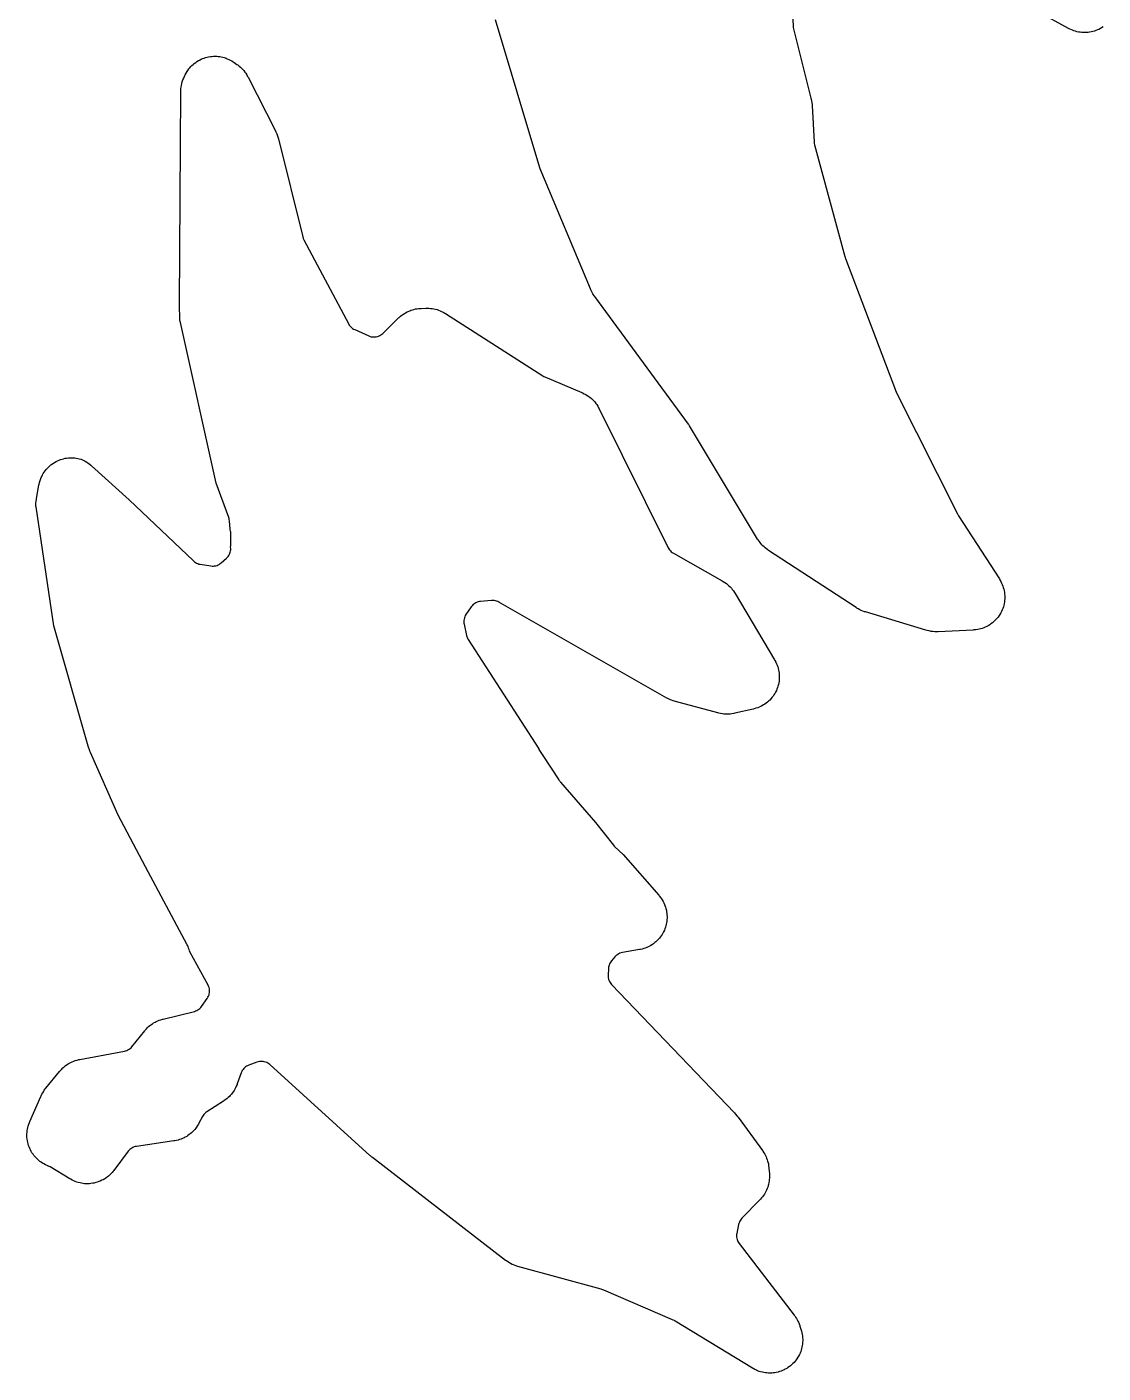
# Model space of a CAD drawing. Header units: millimetres. Extents: x 14 to 182, y 21 to 292.
# Drawn here: x 29.17 to 54.93, y 211.31 to 243.55 of the extents above; entities that cross this region are included whole.
import ezdxf

# ---------------------------------------------------------------- set-up
doc = ezdxf.new("R2010")
doc.units = ezdxf.units.MM
doc.layers.add('CUT', color=7, linetype='CONTINUOUS')

msp = doc.modelspace()

# ---------------------------------------------------------------- linework, layer by layer
at = {"layer": 'CUT'}
for points in [[(47.4646, 244.8233), (47.5162, 243.534), (47.5191, 243.5028), (47.5252, 243.472), (47.94, 241.8437), (47.9449, 241.822), (47.9537, 241.7786), (47.9604, 241.7348), (47.9649, 241.6907), (47.9666, 241.6686), (48.0126, 240.7902), (48.0159, 240.7584), (48.0226, 240.7272), (48.7502, 238.0494), (48.7544, 238.0355), (48.7605, 238.0165), (48.7654, 238.0028), (49.961, 234.8488), (49.9669, 234.8343), (49.9756, 234.8146), (49.9822, 234.8005), (51.4494, 231.8884), (51.4568, 231.8745), (51.4676, 231.8556), (51.4758, 231.8421), (52.4504, 230.3286), (52.462, 230.3094), (52.4844, 230.2705), (52.5048, 230.2306), (52.5186, 230.1999), (52.5349, 230.1581), (52.5456, 230.1262), (52.5577, 230.083), (52.5651, 230.0502), (52.5728, 230.006), (52.577, 229.9726), (52.5802, 229.9279), (52.581, 229.8943), (52.5798, 229.8494), (52.5773, 229.8159), (52.5716, 229.7714), (52.5657, 229.7383), (52.5556, 229.6945), (52.5465, 229.6622), (52.5321, 229.6197), (52.5198, 229.5884), (52.5012, 229.5475), (52.4858, 229.5177), (52.4633, 229.4788), (52.445, 229.4506), (52.4187, 229.4143), (52.3977, 229.388), (52.3679, 229.3544), (52.3444, 229.3304), (52.3115, 229.3), (52.2857, 229.2784), (52.2498, 229.2514), (52.222, 229.2325), (52.1837, 229.2092), (52.1541, 229.1932), (52.1136, 229.1738), (52.0826, 229.1608), (52.0404, 229.1456), (52.0083, 229.1358), (51.9647, 229.1248), (51.9318, 229.1182), (51.8874, 229.1116), (51.8427, 229.1073), (51.8203, 229.1057), (50.9824, 229.066), (50.9569, 229.0655), (50.906, 229.066), (50.8553, 229.0693), (50.8175, 229.074), (50.7674, 229.0831), (50.7179, 229.0949), (50.6934, 229.1016), (49.2413, 229.5384), (49.2208, 229.5451), (49.1803, 229.5595), (49.1405, 229.5757), (49.1112, 229.5893), (49.0731, 229.6093), (49.0361, 229.6311), (49.0178, 229.6425), (46.9207, 231.014), (46.904, 231.0255), (46.871, 231.0492), (46.8392, 231.0744), (46.8162, 231.0944), (46.7868, 231.1224), (46.7657, 231.1443), (46.7389, 231.1748), (46.7198, 231.1985), (46.6959, 231.2313), (46.6735, 231.2652), (46.6626, 231.2824), (45.0333, 233.9996), (45.0257, 234.0115), (45.0151, 234.0276), (45.007, 234.0391), (42.7634, 237.091), (42.7482, 237.113), (42.7191, 237.158), (42.6927, 237.2046), (42.6692, 237.2527), (42.6581, 237.2771), (41.4571, 240.1528), (41.4486, 240.1749), (41.4287, 240.2307), (41.4213, 240.2532), (40.3868, 243.7166)], [(54.934, 243.5498), (54.8972, 243.5263), (54.8687, 243.5099), (54.8298, 243.49), (54.7999, 243.4766), (54.7592, 243.4606), (54.7282, 243.45), (54.6862, 243.438), (54.6543, 243.4306), (54.6112, 243.4227), (54.5788, 243.4184), (54.5352, 243.4148), (54.5025, 243.4136), (54.4587, 243.4142), (54.426, 243.4163), (54.3826, 243.4211), (54.3502, 243.4263), (54.3074, 243.4354), (54.2757, 243.4437), (54.234, 243.4568), (54.2033, 243.4682), (54.1631, 243.4853), (54.1237, 243.5044), (54.1043, 243.5144), (53.3805, 243.9098)]]:
    msp.add_lwpolyline(points, dxfattribs=at)
msp.add_lwpolyline([(30.1488, 218.7138), (30.178, 218.7312), (30.2182, 218.7523), (30.249, 218.7666), (30.2911, 218.7836), (30.3233, 218.7947), (30.3669, 218.8074), (30.411, 218.8178), (30.4332, 218.8225), (31.4985, 219.0183), (31.5282, 219.0254), (31.557, 219.0354), (31.5846, 219.0482), (31.6108, 219.0639), (31.6352, 219.082), (31.6577, 219.1026), (31.678, 219.1254), (31.9858, 219.508), (31.9993, 219.524), (32.0271, 219.5554), (32.0563, 219.5855), (32.0792, 219.607), (32.1111, 219.6342), (32.1359, 219.6535), (32.1702, 219.6776), (32.1967, 219.6945), (32.233, 219.7154), (32.261, 219.7297), (32.2991, 219.7471), (32.3283, 219.7587), (32.3679, 219.7725), (32.4081, 219.7844), (32.4283, 219.7898), (33.1749, 219.9733), (33.2042, 219.982), (33.2324, 219.9938), (33.2593, 220.0083), (33.2846, 220.0255), (33.308, 220.0452), (33.3292, 220.0672), (33.3481, 220.0912), (33.4844, 220.2835), (33.5007, 220.3093), (33.5144, 220.3366), (33.5252, 220.3651), (33.533, 220.3946), (33.5378, 220.4247), (33.5396, 220.4551), (33.5382, 220.4856), (33.5337, 220.5158), (33.5263, 220.5453), (33.5158, 220.574), (33.5025, 220.6014), (33.064, 221.3994), (33.0584, 221.4241), (33.0482, 221.454), (33.0349, 221.4827), (33.0326, 221.4869), (33.0324, 221.4885), (33.0252, 221.5159), (33.0154, 221.5426), (33.0032, 221.5682), (32.0025, 223.4321), (31.3474, 224.6692), (30.6847, 226.1736), (30.6732, 226.2022), (30.669, 226.214), (30.6311, 226.3269), (29.8091, 229.2059), (29.383, 232.0526), (29.3822, 232.0653), (29.3814, 232.11), (29.3824, 232.1435), (29.386, 232.1881), (29.3919, 232.2324), (29.3954, 232.2545), (29.4542, 232.5764), (29.4586, 232.598), (29.4686, 232.6407), (29.4807, 232.683), (29.4913, 232.7141), (29.5074, 232.755), (29.521, 232.785), (29.5411, 232.8241), (29.5575, 232.8526), (29.5812, 232.8896), (29.6004, 232.9163), (29.6276, 232.9508), (29.6493, 232.9756), (29.6798, 233.0072), (29.7038, 233.0298), (29.7372, 233.0583), (29.7632, 233.0784), (29.7993, 233.1035), (29.8272, 233.121), (29.8655, 233.1425), (29.895, 233.1572), (29.9352, 233.1748), (29.966, 233.1865), (30.0078, 233.2002), (30.0395, 233.2088), (30.0824, 233.2183), (30.1149, 233.2239), (30.1585, 233.2291), (30.1913, 233.2315), (30.2352, 233.2324), (30.2681, 233.2316), (30.312, 233.2283), (30.3446, 233.2242), (30.3879, 233.2166), (30.42, 233.2094), (30.4541, 233.1999), (30.4622, 233.1969), (30.4922, 233.1843), (30.5313, 233.1655), (30.56, 233.15), (30.5972, 233.1274), (30.6242, 233.1093), (30.659, 233.0833), (30.6925, 233.0556), (30.7089, 233.0414), (31.6121, 232.2205), (33.1523, 230.7588), (33.1754, 230.739), (33.2003, 230.7217), (33.2268, 230.707), (33.2547, 230.695), (33.2836, 230.6859), (33.3133, 230.6798), (33.5724, 230.6401), (33.6017, 230.637), (33.6312, 230.6369), (33.6605, 230.6397), (33.6895, 230.6453), (33.7177, 230.6537), (33.745, 230.6649), (33.7711, 230.6787), (33.7957, 230.695), (33.8185, 230.7136), (33.9452, 230.8275), (33.9657, 230.8478), (33.9842, 230.87), (34.0004, 230.8939), (34.0143, 230.9192), (34.0256, 230.9457), (34.0344, 230.9732), (34.0405, 231.0014), (34.0439, 231.03), (34.0445, 231.0589), (34.0423, 231.0876), (34.0397, 231.1028), (34.044, 231.1189), (34.0488, 231.1472), (34.0509, 231.1758), (34.0502, 231.2046), (34.0442, 231.2899), (34.0482, 231.3971), (34.048, 231.4236), (34.0455, 231.45), (34.0406, 231.4761), (34.0335, 231.5016), (34.0279, 231.5189), (34.0134, 231.722), (34.0102, 231.7494), (34.0045, 231.7763), (33.9963, 231.8026), (33.7006, 232.6214), (32.8397, 236.4701), (32.8349, 236.495), (32.8287, 236.5323), (32.8194, 236.9032), (32.8492, 241.9922), (32.85, 242.0165), (32.853, 242.0652), (32.8585, 242.1136), (32.8647, 242.1496), (32.8754, 242.1972), (32.8854, 242.2323), (32.9013, 242.2784), (32.9196, 242.3236), (32.9294, 242.3459), (32.9478, 242.3852), (32.9576, 242.4047), (32.978, 242.4431), (33.0002, 242.4805), (33.0181, 242.5076), (33.0439, 242.5427), (33.0644, 242.568), (33.0934, 242.6004), (33.1162, 242.6236), (33.1482, 242.6531), (33.1732, 242.6739), (33.2079, 242.7002), (33.2348, 242.7186), (33.2718, 242.7413), (33.3004, 242.757), (33.3394, 242.7761), (33.3694, 242.789), (33.4101, 242.8042), (33.4411, 242.8141), (33.4831, 242.8253), (33.515, 242.8322), (33.5579, 242.8393), (33.5902, 242.8431), (33.6336, 242.846), (33.6662, 242.8467), (33.7096, 242.8454), (33.7421, 242.8429), (33.7853, 242.8374), (33.8173, 242.8318), (33.8598, 242.8222), (33.8911, 242.8135), (33.9324, 242.7999), (33.9628, 242.7882), (34.0026, 242.7706), (34.0317, 242.756), (34.0696, 242.7347), (34.1064, 242.7116), (34.1246, 242.6996), (34.1942, 242.651), (34.212, 242.638), (34.2469, 242.611), (34.2804, 242.5823), (34.3045, 242.5596), (34.335, 242.5278), (34.3568, 242.5028), (34.3841, 242.4682), (34.4032, 242.4412), (34.427, 242.404), (34.4489, 242.3657), (34.4594, 242.3463), (35.1145, 241.0598), (35.1254, 241.0368), (35.1458, 240.9903), (35.1636, 240.9427), (35.1787, 240.8941), (35.1856, 240.8696), (35.7724, 238.5193), (35.7834, 238.4844), (35.7985, 238.4511), (36.8706, 236.434), (36.8852, 236.4095), (36.902, 236.3864), (36.9209, 236.3651), (36.9418, 236.3457), (36.9644, 236.3283), (36.9886, 236.3132), (37.0141, 236.3004), (37.355, 236.1496), (37.3827, 236.139), (37.4114, 236.1311), (37.4407, 236.1261), (37.4703, 236.124), (37.5, 236.1249), (37.5295, 236.1287), (37.5584, 236.1354), (37.5866, 236.1449), (37.6136, 236.1572), (37.6393, 236.1721), (37.6635, 236.1894), (37.6857, 236.2091), (38.0648, 236.5784), (38.08, 236.5926), (38.1111, 236.6202), (38.1434, 236.6463), (38.1685, 236.6648), (38.2031, 236.6878), (38.2298, 236.7039), (38.2664, 236.7236), (38.2945, 236.7371), (38.3328, 236.7534), (38.362, 236.7643), (38.4016, 236.777), (38.4316, 236.7851), (38.4722, 236.7941), (38.5029, 236.7994), (38.5442, 236.8046), (38.5856, 236.8079), (38.6064, 236.8091), (38.72, 236.8128), (38.7425, 236.813), (38.7877, 236.8122), (38.8328, 236.8091), (38.8664, 236.8051), (38.9109, 236.7976), (38.9439, 236.7903), (38.9875, 236.7783), (39.0196, 236.7677), (39.0617, 236.7514), (39.0927, 236.7376), (39.1329, 236.7172), (39.1721, 236.6947), (39.1915, 236.683), (41.5213, 235.1902), (41.5435, 235.1772), (41.5668, 235.1662), (42.4503, 234.7944), (42.4711, 234.785), (42.5122, 234.7652), (42.5523, 234.7433), (42.5815, 234.7254), (42.6191, 234.6996), (42.6463, 234.6789), (42.6811, 234.6493), (42.7061, 234.6259), (42.7377, 234.593), (42.7602, 234.5672), (42.7884, 234.5313), (42.8081, 234.5033), (42.8324, 234.4647), (42.8548, 234.4249), (42.8655, 234.4047), (44.5232, 231.0732), (44.5378, 231.0473), (44.5548, 231.023), (44.5741, 231.0005), (44.5956, 230.98), (44.619, 230.9617), (44.6441, 230.9458), (45.816, 230.2826), (45.8361, 230.2706), (45.8755, 230.2455), (45.9136, 230.2184), (45.941, 230.1966), (45.9761, 230.1657), (46.0011, 230.1412), (46.0327, 230.1068), (46.0551, 230.0799), (46.083, 230.0424), (46.1089, 230.0035), (46.1214, 229.9837), (47.0655, 228.3949), (47.0764, 228.3754), (47.0972, 228.3361), (47.1161, 228.2957), (47.1287, 228.2648), (47.1434, 228.2227), (47.1529, 228.1907), (47.1635, 228.1474), (47.1698, 228.1147), (47.176, 228.0705), (47.179, 228.0373), (47.1808, 227.9928), (47.1805, 227.9594), (47.1779, 227.9149), (47.1743, 227.8817), (47.1673, 227.8377), (47.1605, 227.805), (47.1492, 227.7619), (47.1391, 227.7301), (47.1236, 227.6883), (47.1104, 227.6577), (47.0909, 227.6176), (47.0747, 227.5884), (47.0513, 227.5505), (47.0324, 227.523), (47.0053, 227.4876), (46.9837, 227.4621), (46.9533, 227.4296), (46.9293, 227.4064), (46.8958, 227.377), (46.8697, 227.3563), (46.8334, 227.3304), (46.8053, 227.3123), (46.7667, 227.2901), (46.737, 227.2749), (46.6963, 227.2566), (46.6653, 227.2445), (46.623, 227.2303), (46.5801, 227.2183), (46.5585, 227.2128), (46.1128, 227.111), (46.0913, 227.1067), (46.048, 227.099), (46.0044, 227.0934), (45.9716, 227.0909), (45.9277, 227.0896), (45.8948, 227.0903), (45.8509, 227.0933), (45.8182, 227.0971), (45.7749, 227.1044), (45.732, 227.1138), (45.7106, 227.119), (44.6936, 227.3941), (44.6753, 227.3995), (44.6389, 227.411), (44.6031, 227.4241), (44.5767, 227.435), (44.5421, 227.451), (44.5082, 227.4685), (44.4915, 227.4775), (40.4662, 229.7743), (40.4395, 229.7878), (40.4115, 229.7986), (40.3827, 229.8065), (40.3532, 229.8116), (40.3233, 229.8137), (40.2934, 229.8127), (40.0289, 229.7915), (39.9995, 229.7876), (39.9706, 229.7809), (39.9425, 229.7714), (39.9155, 229.7591), (39.8899, 229.7442), (39.8658, 229.7269), (39.8436, 229.7073), (39.8234, 229.6855), (39.8054, 229.6619), (39.679, 229.4773), (39.663, 229.4513), (39.6498, 229.4237), (39.6394, 229.3949), (39.6321, 229.3653), (39.6278, 229.335), (39.6265, 229.3044), (39.6284, 229.2739), (39.6334, 229.2438), (39.6925, 228.9736), (39.6994, 228.9476), (39.7086, 228.9224), (39.72, 228.8982), (39.7335, 228.875), (41.4193, 226.2613), (41.4263, 226.2422), (41.4378, 226.2179), (41.4514, 226.1947), (41.467, 226.1728), (41.5206, 226.1042), (41.9002, 225.5158), (41.9124, 225.4982), (41.93, 225.4748), (41.9435, 225.4581), (42.7815, 224.494), (43.2078, 223.9497), (43.2248, 223.9298), (43.2435, 223.9114), (43.446, 223.7296), (44.2936, 222.7544), (44.3074, 222.7378), (44.3341, 222.7039), (44.3591, 222.6688), (44.3766, 222.6416), (44.3982, 222.6042), (44.413, 222.5755), (44.4309, 222.5362), (44.4429, 222.5062), (44.457, 222.4654), (44.466, 222.4344), (44.4761, 222.3924), (44.4821, 222.3606), (44.4881, 222.3179), (44.4911, 222.2857), (44.493, 222.2426), (44.4929, 222.2103), (44.4906, 222.1672), (44.4874, 222.135), (44.481, 222.0923), (44.4747, 222.0606), (44.4643, 222.0188), (44.455, 221.9878), (44.4406, 221.9471), (44.4284, 221.9172), (44.4102, 221.8781), (44.3951, 221.8494), (44.3733, 221.8123), (44.3556, 221.7852), (44.3302, 221.7503), (44.31, 221.7251), (44.2814, 221.6927), (44.2589, 221.6696), (44.2273, 221.6401), (44.2027, 221.6192), (44.1685, 221.5929), (44.1419, 221.5745), (44.1053, 221.5516), (44.0771, 221.5357), (44.0385, 221.5165), (44.009, 221.5034), (43.9687, 221.4879), (43.938, 221.4778), (43.8964, 221.4662), (43.8544, 221.4566), (43.8332, 221.4524), (43.4228, 221.3796), (43.3939, 221.373), (43.3657, 221.3635), (43.3386, 221.3513), (43.3128, 221.3365), (43.2887, 221.3192), (43.2664, 221.2996), (43.2461, 221.2779), (43.1629, 221.1794), (43.1459, 221.1573), (43.131, 221.1337), (43.1184, 221.1089), (43.1082, 221.0829), (43.1004, 221.0562), (43.0951, 221.0288), (43.0924, 221.001), (43.0841, 220.8374), (43.0841, 220.8069), (43.0872, 220.7765), (43.0933, 220.7467), (43.1025, 220.7176), (43.1146, 220.6896), (43.1295, 220.6629), (43.1469, 220.6379), (43.1669, 220.6148), (46.1071, 217.5406), (46.1269, 217.5185), (46.1744, 217.4617), (46.1927, 217.4384), (46.7763, 216.6402), (46.7883, 216.623), (46.8114, 216.5882), (46.8328, 216.5522), (46.8476, 216.5246), (46.8656, 216.4869), (46.8778, 216.458), (46.8922, 216.4187), (46.9017, 216.3888), (46.9124, 216.3484), (46.919, 216.3177), (46.9259, 216.2765), (46.9309, 216.235), (46.9329, 216.2141), (46.9426, 216.082), (46.9437, 216.0609), (46.9448, 216.0187), (46.9439, 215.9765), (46.9418, 215.945), (46.937, 215.9031), (46.9319, 215.8718), (46.9232, 215.8305), (46.9152, 215.8), (46.9026, 215.7597), (46.8918, 215.7299), (46.8755, 215.691), (46.862, 215.6624), (46.8421, 215.6252), (46.8259, 215.598), (46.8027, 215.5628), (46.784, 215.5373), (46.7576, 215.5044), (46.7296, 215.4728), (46.7153, 215.4573), (46.2867, 215.0166), (46.268, 214.9954), (46.2513, 214.9725), (46.2369, 214.9482), (46.2248, 214.9226), (46.2152, 214.8959), (46.2081, 214.8685), (46.1638, 214.6552), (46.1593, 214.6269), (46.1575, 214.5982), (46.1585, 214.5695), (46.1622, 214.5411), (46.1686, 214.5131), (46.1777, 214.4859), (46.1893, 214.4597), (46.2034, 214.4347), (46.2198, 214.4111), (47.5378, 212.6993), (47.5497, 212.683), (47.573, 212.6499), (47.5947, 212.6157), (47.6098, 212.5894), (47.6283, 212.5534), (47.641, 212.5258), (47.6563, 212.4883), (47.6698, 212.4502), (47.6761, 212.431), (47.7047, 212.3374), (47.7105, 212.3165), (47.7212, 212.2744), (47.7298, 212.2318), (47.7347, 212.1996), (47.7391, 212.1564), (47.7409, 212.124), (47.7412, 212.0805), (47.7398, 212.048), (47.7359, 212.0048), (47.7314, 211.9725), (47.7234, 211.9299), (47.7158, 211.8982), (47.7037, 211.8565), (47.6931, 211.8258), (47.677, 211.7854), (47.6635, 211.7558), (47.6435, 211.7172), (47.6272, 211.6891), (47.6037, 211.6526), (47.5847, 211.6261), (47.5578, 211.5921), (47.5364, 211.5676), (47.5063, 211.5363), (47.4826, 211.5139), (47.4496, 211.4857), (47.4239, 211.4658), (47.3884, 211.4408), (47.3609, 211.4234), (47.3231, 211.4021), (47.294, 211.3874), (47.2543, 211.3698), (47.224, 211.358), (47.1828, 211.3443), (47.1515, 211.3355), (47.1091, 211.3258), (47.0771, 211.3201), (47.034, 211.3145), (47.0016, 211.3119), (46.9582, 211.3105), (46.9257, 211.311), (46.8823, 211.3138), (46.85, 211.3174), (46.8071, 211.3244), (46.7753, 211.3312), (46.7333, 211.3422), (46.7023, 211.352), (46.6615, 211.3671), (46.6316, 211.3798), (46.5925, 211.3988), (46.5544, 211.4195), (46.5356, 211.4304), (44.6877, 212.5564), (44.669, 212.5669), (44.6431, 212.5803), (44.6237, 212.5894), (42.9787, 213.2944), (42.9595, 213.3018), (42.9329, 213.3112), (42.9132, 213.3173), (40.9201, 213.8638), (40.899, 213.8701), (40.8574, 213.8838), (40.8164, 213.8994), (40.7863, 213.9127), (40.7471, 213.9322), (40.7184, 213.9483), (40.6813, 213.9716), (40.6453, 213.9967), (40.6276, 214.0097), (37.4393, 216.4725), (37.4254, 216.4836), (37.3914, 216.5121), (37.378, 216.5238), (34.9802, 218.6986), (34.9572, 218.7175), (34.9324, 218.734), (34.906, 218.748), (34.8784, 218.7593), (34.8499, 218.7678), (34.8206, 218.7734), (34.7909, 218.7761), (34.7611, 218.7759), (34.7314, 218.7726), (34.7023, 218.7665), (34.6739, 218.7575), (34.4761, 218.6837), (34.4495, 218.6723), (34.4241, 218.6584), (34.4001, 218.642), (34.3779, 218.6235), (34.3575, 218.6029), (34.3392, 218.5804), (34.3232, 218.5563), (34.3096, 218.5307), (34.2985, 218.5039), (34.2031, 218.2379), (34.1955, 218.2182), (34.1794, 218.1792), (34.1615, 218.141), (34.1468, 218.113), (34.1254, 218.0767), (34.1081, 218.0502), (34.0833, 218.016), (34.0636, 217.9913), (34.0358, 217.9596), (34.0139, 217.9368), (33.9832, 217.9078), (33.9592, 217.8872), (33.926, 217.8612), (33.8916, 217.8368), (33.8741, 217.825), (33.4721, 217.5676), (33.4469, 217.5496), (33.4238, 217.5291), (33.4029, 217.5063), (33.3844, 217.4816), (33.3686, 217.455), (33.2829, 217.2928), (33.2726, 217.2743), (33.2512, 217.238), (33.228, 217.2026), (33.2094, 217.177), (33.1831, 217.1439), (33.1622, 217.1202), (33.1328, 217.0897), (33.1098, 217.068), (33.0777, 217.0405), (33.0528, 217.021), (33.0183, 216.9967), (32.9916, 216.9796), (32.9549, 216.9586), (32.9268, 216.9441), (32.8883, 216.9266), (32.8589, 216.9149), (32.819, 216.901), (32.7886, 216.8921), (32.7476, 216.8821), (32.7061, 216.874), (32.6853, 216.8704), (31.7877, 216.739), (31.7591, 216.7333), (31.7312, 216.725), (31.7042, 216.7139), (31.6784, 216.7003), (31.6541, 216.6843), (31.6314, 216.6659), (31.6106, 216.6455), (31.5919, 216.6231), (31.2448, 216.1642), (31.2311, 216.147), (31.2029, 216.1133), (31.1731, 216.081), (31.1497, 216.058), (31.1169, 216.0287), (31.0912, 216.0081), (31.0557, 215.9822), (31.0282, 215.9641), (30.9904, 215.9418), (30.9612, 215.9265), (30.9214, 215.908), (30.8909, 215.8956), (30.8494, 215.8811), (30.8178, 215.8717), (30.7751, 215.8613), (30.7428, 215.8551), (30.6993, 215.8489), (30.6665, 215.8458), (30.6226, 215.8439), (30.5897, 215.8441), (30.5458, 215.8464), (30.5131, 215.8498), (30.4697, 215.8564), (30.4374, 215.863), (30.3948, 215.8738), (30.3634, 215.8835), (30.322, 215.8984), (30.2917, 215.9111), (30.252, 215.93), (30.2133, 215.9508), (30.1942, 215.9617), (29.7219, 216.2464), (29.7001, 216.2583), (29.6774, 216.2684), (29.6723, 216.2704), (29.6515, 216.2792), (29.6105, 216.2979), (29.5703, 216.3187), (29.5411, 216.3357), (29.5033, 216.3604), (29.4759, 216.3803), (29.4407, 216.4086), (29.4155, 216.4311), (29.3833, 216.4629), (29.3605, 216.4878), (29.3317, 216.5226), (29.3114, 216.5497), (29.2863, 216.5872), (29.2688, 216.6162), (29.2476, 216.656), (29.2331, 216.6866), (29.2159, 216.7284), (29.2047, 216.7603), (29.1917, 216.8036), (29.1837, 216.8364), (29.1752, 216.8808), (29.1705, 216.9143), (29.1665, 216.9593), (29.1652, 216.9931), (29.1657, 217.0382), (29.1678, 217.072), (29.1728, 217.1169), (29.1783, 217.1503), (29.1878, 217.1944), (29.1966, 217.2271), (29.2104, 217.2701), (29.2265, 217.3123), (29.235, 217.3332), (29.4977, 217.9327), (29.5063, 217.951), (29.5241, 217.9872), (29.5436, 218.0226), (29.5593, 218.0484), (29.5819, 218.0819), (29.6059, 218.1143), (29.6183, 218.1303), (29.9461, 218.5337), (29.9609, 218.551), (29.9913, 218.5847), (30.0233, 218.6169), (30.0485, 218.6398), (30.0836, 218.6685), (30.1109, 218.6887)], close=True, dxfattribs=at)

doc.saveas('drawing.dxf')
